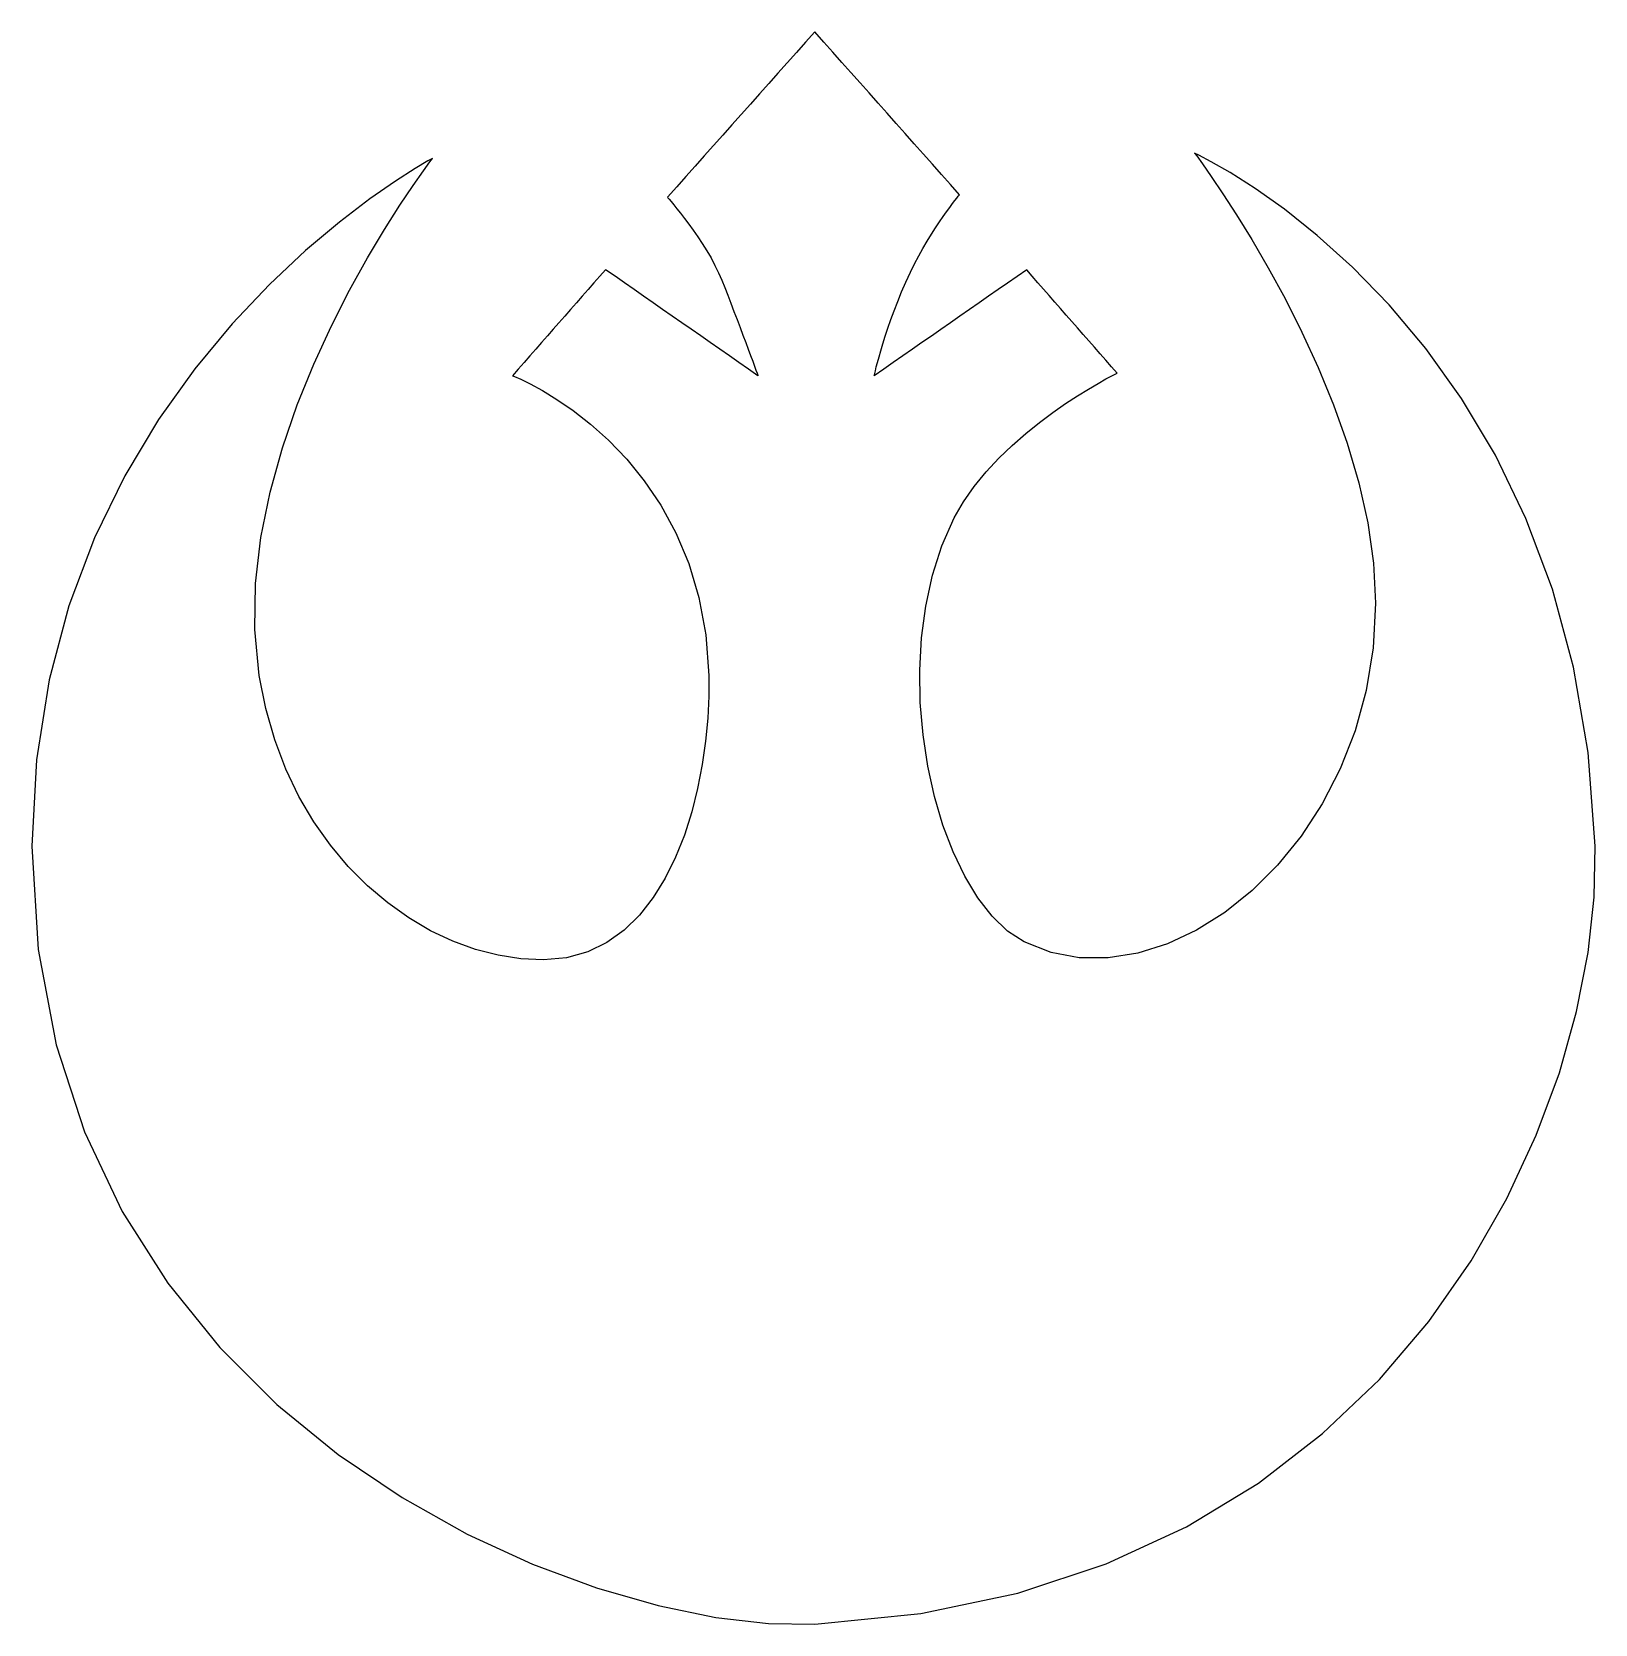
# Model space of a CAD drawing. Extents: x -4.64 to 5.08, y -4.46 to 5.43.
import ezdxf

# ---------------------------------------------------------------- set-up
doc = ezdxf.new("R2010")
doc.units = 0
doc.layers.add('capa1', color=7, linetype='CONTINUOUS')

msp = doc.modelspace()

# ---------------------------------------------------------------- linework, layer by layer
at = {"layer": 'capa1', "color": 7}
msp.add_lwpolyline([(-2.147175, 4.647101), (-2.175131, 4.631578), (-2.254138, 4.58473), (-2.376903, 4.506074), (-2.536133, 4.395133), (-2.724535, 4.251425), (-2.934815, 4.0745), (-3.159682, 3.863849), (-3.391841, 3.619022), (-3.624001, 3.339537), (-3.848867, 3.024916), (-4.059148, 2.674706), (-4.247549, 2.288428), (-4.406779, 1.865575), (-4.529544, 1.405722), (-4.608551, 0.908362), (-4.636508, 0.373043), (-4.597367, -0.270114), (-4.485311, -0.862159), (-4.308395, -1.40428), (-4.074671, -1.897746), (-3.792193, -2.343713), (-3.469012, -2.743453), (-3.113182, -3.098121), (-2.732757, -3.408961), (-2.335788, -3.677185), (-1.93033, -3.904007), (-1.524435, -4.09064), (-1.126156, -4.238299), (-0.743547, -4.348196), (-0.384659, -4.421518), (-0.057547, -4.459533), (0.229737, -4.463484), (0.88817, -4.397698), (1.491435, -4.270811), (2.041203, -4.089201), (2.539144, -3.859162), (2.986928, -3.587043), (3.386226, -3.279167), (3.738708, -2.941883), (4.046044, -2.581514), (4.309904, -2.20438), (4.53196, -1.816832), (4.713881, -1.425164), (4.857337, -1.035754), (4.963999, -0.654895), (5.035537, -0.288938), (5.073622, 0.055797), (5.079924, 0.372958), (5.036008, 0.953574), (4.945156, 1.485309), (4.814234, 1.969715), (4.65011, 2.408373), (4.459651, 2.802891), (4.249725, 3.154794), (4.027199, 3.465718), (3.79894, 3.737216), (3.571817, 3.970868), (3.352695, 4.168254), (3.148443, 4.330927), (2.965929, 4.460495), (2.812018, 4.558511), (2.69358, 4.626583), (2.617481, 4.666264), (2.590588, 4.679246), (2.603214, 4.662312), (2.638895, 4.613149), (2.694337, 4.534155), (2.766247, 4.427673), (2.851332, 4.296186), (2.946297, 4.142036), (3.04785, 3.967651), (3.152696, 3.775429), (3.257542, 3.56777), (3.359095, 3.347072), (3.45406, 3.115735), (3.539145, 2.876128), (3.611055, 2.630708), (3.666498, 2.381872), (3.702178, 2.131964), (3.714805, 1.88344), (3.699799, 1.60531), (3.656512, 1.33988), (3.58753, 1.088589), (3.495443, 0.852933), (3.38284, 0.63438), (3.252311, 0.43437), (3.106443, 0.254396), (2.947826, 0.095929), (2.77905, -0.039566), (2.602703, -0.150621), (2.421373, -0.235767), (2.237651, -0.293538), (2.054125, -0.322466), (1.873385, -0.322466), (1.698018, -0.289305), (1.530615, -0.22287), (1.428309, -0.155531), (1.332223, -0.063329), (1.243174, 0.051253), (1.161977, 0.185591), (1.089448, 0.337172), (1.026403, 0.503429), (0.973657, 0.681822), (0.932026, 0.869782), (0.902326, 1.064769), (0.885372, 1.264244), (0.881979, 1.465666), (0.892964, 1.666439), (0.919142, 1.864051), (0.961328, 2.055906), (1.020339, 2.239491), (1.09699, 2.412268), (1.154734, 2.512428), (1.221271, 2.607848), (1.294875, 2.698243), (1.373818, 2.783418), (1.456372, 2.863146), (1.54081, 2.937144), (1.625404, 3.005216), (1.708428, 3.067108), (1.788154, 3.122621), (1.862854, 3.171474), (1.930801, 3.213468), (1.990268, 3.248323), (2.039526, 3.27598), (2.07685, 3.296018), (2.100511, 3.308154), (2.108782, 3.312105), (2.07365, 3.352265), (2.038519, 3.392454), (2.003387, 3.432614), (1.968256, 3.472774), (1.933124, 3.512962), (1.897992, 3.553123), (1.862861, 3.593283), (1.827729, 3.633443), (1.792598, 3.673632), (1.757466, 3.713792), (1.722335, 3.753952), (1.687203, 3.79414), (1.652072, 3.834301), (1.61694, 3.874461), (1.581809, 3.914649), (1.546677, 3.95481), (1.487455, 3.913633), (1.428233, 3.872457), (1.36901, 3.831281), (1.309788, 3.790105), (1.250566, 3.748957), (1.191344, 3.70778), (1.132121, 3.666604), (1.072899, 3.625428), (1.013677, 3.584252), (0.954455, 3.543076), (0.895233, 3.501899), (0.83601, 3.460723), (0.776788, 3.419575), (0.717566, 3.378399), (0.658344, 3.337223), (0.599121, 3.296046), (0.599923, 3.299715), (0.60235, 3.310158), (0.606431, 3.327373), (0.612197, 3.350515), (0.61968, 3.379274), (0.628908, 3.413197), (0.639914, 3.451833), (0.652727, 3.494759), (0.667378, 3.541495), (0.683897, 3.591646), (0.702316, 3.644732), (0.722665, 3.70033), (0.744973, 3.757988), (0.769272, 3.817254), (0.795593, 3.877678), (0.823965, 3.938836), (0.849633, 3.990652), (0.875826, 4.040408), (0.902243, 4.087906), (0.928582, 4.132976), (0.954543, 4.175423), (0.979825, 4.215131), (1.004127, 4.251848), (1.027149, 4.285461), (1.048589, 4.315772), (1.068146, 4.342583), (1.08552, 4.365725), (1.10041, 4.385198), (1.112515, 4.400438), (1.121534, 4.411727), (1.127166, 4.418501), (1.12911, 4.421323), (1.0729, 4.484597), (1.016689, 4.547843), (0.960478, 4.611117), (0.904267, 4.674392), (0.848057, 4.737666), (0.791846, 4.80094), (0.735635, 4.864186), (0.679424, 4.92746), (0.623214, 4.990734), (0.567003, 5.05398), (0.510792, 5.117255), (0.454582, 5.180529), (0.398371, 5.243803), (0.34216, 5.307077), (0.285949, 5.370323), (0.229739, 5.433598), (0.172524, 5.369336), (0.115309, 5.305045), (0.058095, 5.240783), (0.00088, 5.176521), (-0.056334, 5.112231), (-0.113549, 5.047969), (-0.170763, 4.983707), (-0.227978, 4.919417), (-0.285192, 4.855155), (-0.342407, 4.790893), (-0.399622, 4.726631), (-0.456836, 4.662341), (-0.514051, 4.598079), (-0.571265, 4.533817), (-0.62848, 4.469526), (-0.685694, 4.405264), (-0.682965, 4.40216), (-0.675155, 4.393129), (-0.662827, 4.378453), (-0.646547, 4.358698), (-0.62688, 4.334427), (-0.604389, 4.306007), (-0.57964, 4.273862), (-0.553197, 4.238443), (-0.525625, 4.200202), (-0.497488, 4.15959), (-0.469351, 4.117031), (-0.441779, 4.073004), (-0.415336, 4.027933), (-0.390588, 3.98227), (-0.368097, 3.936465), (-0.34843, 3.890971), (-0.330025, 3.844574), (-0.311103, 3.796229), (-0.291899, 3.746614), (-0.272647, 3.696407), (-0.253583, 3.646284), (-0.234943, 3.596952), (-0.216961, 3.549087), (-0.199874, 3.503339), (-0.183915, 3.460441), (-0.169321, 3.421014), (-0.156327, 3.385821), (-0.145168, 3.355454), (-0.136079, 3.330619), (-0.129296, 3.311992), (-0.125053, 3.300421), (-0.123587, 3.29647), (-0.182809, 3.337646), (-0.242031, 3.378822), (-0.301253, 3.419998), (-0.360475, 3.461146), (-0.419697, 3.502323), (-0.478919, 3.543499), (-0.538141, 3.584675), (-0.597363, 3.625851), (-0.656585, 3.667028), (-0.715807, 3.708204), (-0.775029, 3.74938), (-0.834251, 3.790528), (-0.893473, 3.831704), (-0.952695, 3.87288), (-1.011917, 3.914057), (-1.071139, 3.955233), (-1.107275, 3.914057), (-1.14341, 3.87288), (-1.179546, 3.831704), (-1.215681, 3.790528), (-1.251816, 3.74938), (-1.287952, 3.708204), (-1.324087, 3.667028), (-1.360222, 3.625851), (-1.396358, 3.584675), (-1.432493, 3.543499), (-1.468629, 3.502323), (-1.504764, 3.461146), (-1.540899, 3.419998), (-1.577035, 3.378822), (-1.61317, 3.337646), (-1.649305, 3.29647), (-1.635976, 3.291108), (-1.598271, 3.274456), (-1.539615, 3.24567), (-1.463433, 3.204098), (-1.373149, 3.14898), (-1.272187, 3.079526), (-1.163973, 2.995), (-1.051931, 2.894698), (-0.939485, 2.777802), (-0.830061, 2.643605), (-0.727081, 2.491318), (-0.633973, 2.320235), (-0.554159, 2.129594), (-0.491064, 1.918604), (-0.448113, 1.686561), (-0.428731, 1.432674), (-0.428804, 1.304235), (-0.435343, 1.167611), (-0.448797, 1.025089), (-0.469613, 0.878954), (-0.498238, 0.731437), (-0.535121, 0.584794), (-0.580709, 0.44134), (-0.635449, 0.303277), (-0.69979, 0.172891), (-0.774178, 0.052438), (-0.859062, -0.055794), (-0.95489, -0.149576), (-1.062108, -0.226623), (-1.181165, -0.284704), (-1.312508, -0.321506), (-1.456584, -0.334771), (-1.596276, -0.327997), (-1.737426, -0.306266), (-1.878886, -0.269662), (-2.019506, -0.21858), (-2.158137, -0.153274), (-2.293631, -0.073997), (-2.424838, 0.019023), (-2.550609, 0.125534), (-2.669796, 0.245281), (-2.781249, 0.377982), (-2.883818, 0.523382), (-2.976357, 0.681286), (-3.057713, 0.851381), (-3.12674, 1.033471), (-3.182288, 1.227245), (-3.223208, 1.432505), (-3.250411, 1.718001), (-3.245422, 2.005106), (-3.212436, 2.291053), (-3.155656, 2.573078), (-3.079282, 2.848442), (-2.987513, 3.114352), (-2.884551, 3.36807), (-2.774594, 3.60683), (-2.661844, 3.82781), (-2.550499, 4.028328), (-2.444762, 4.205564), (-2.34883, 4.356779), (-2.266906, 4.479207), (-2.203188, 4.570082), (-2.161878, 4.626611), (-2.147175, 4.647101)], dxfattribs=at)

doc.saveas('drawing.dxf')
